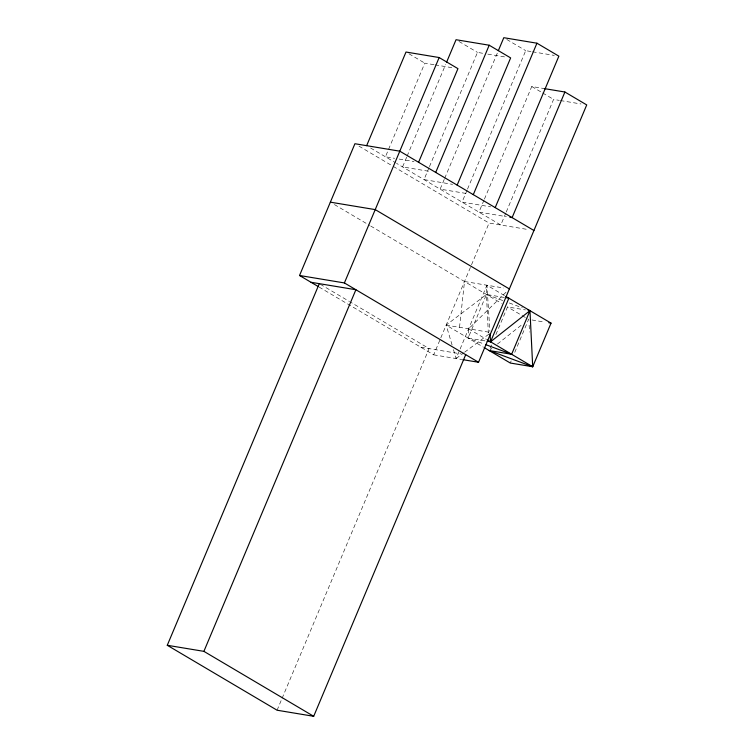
<?xml version="1.0" encoding="UTF-8"?>
<svg xmlns="http://www.w3.org/2000/svg" width="754" height="754" viewBox="0 0 754 754"><rect width="100%" height="100%" fill="white"/><g stroke="black" fill="none" stroke-linecap="round" stroke-linejoin="round"><path stroke-width="0.57" stroke-dasharray="3.77 2.83" d="M506.038 292.203L468.602 328.829L468.111 338.084L484.436 344.154M459.516 327.321L464.502 281.496L503.757 288.009M433.946 64.674L424.804 63.148L385.435 156.794L394.587 158.312M406.651 157.218L402.57 166.926L431.147 171.667M407.103 156.144L445.623 64.514M428.998 167.746L424.012 179.603L452.589 184.353M429.45 166.672L477.489 52.403L483.201 53.355M444.229 179.405L440.138 189.141L468.715 193.882M444.681 178.321L497.433 52.846M467.056 190.206L462.051 202.1L490.628 206.85M467.508 189.122L525.708 50.659L531.429 51.611M483.974 200.196L478.96 212.11L506.396 216.662M484.426 199.113L531.759 86.512L544.331 88.604M277.086 710.221L281.647 699.363M282.109 698.279L429.092 348.602L350.516 302.128M319.093 287.057L433.682 354.832L440.374 338.904M440.817 337.839L489.063 223.061L528.215 229.565M505.783 213.099L500.779 225.012L396.529 163.345M506.245 212.015L553.577 99.415L559.289 100.367M453.456 349.63L456.113 358.546L459.676 350.054M460.128 348.998L486.933 285.219L504.888 295.841M490.091 348.423L491.881 344.173M495.906 334.597L507.527 306.944L525.472 309.922M510.279 363.023L511.174 360.893M514.746 352.382L528.611 319.413L507.527 306.944M490.109 349.828L491.947 348.376M497.442 344.031L522.192 324.484M456.113 358.546L463.663 352.929M464.605 352.222L490.091 333.249M532.569 51.8L554.294 55.4M487.772 54.109L506.066 57.144M435.086 64.863L454.521 68.086M560.429 100.555L581.004 103.967M399.158 159.066L414.012 161.535M504.388 297.453L486.443 294.475L446.17 325.106L452.136 345.172M531.975 319.969L544.313 322.024M488.79 332.175L446.17 325.106L483.173 346.991M484.935 340.874L468.111 338.084L486.443 294.475L486.933 285.219L489.883 331.411M420.845 347.236L461.128 353.918M433.682 354.832L461.721 359.479M502.758 300.544L486.443 294.475L488.338 333.023M509.289 302.976L522.343 307.83M506.782 39.472L525.708 50.659M458.969 41.451L477.489 52.403M531.759 86.512L541.674 92.374M542.663 92.968L553.577 99.415M408.97 53.788L424.804 63.148M370.6 148.01L395.52 162.751M358.961 146.116L392.24 165.805M393.249 166.398L489.063 223.061M334.399 204.551L369.696 225.427M370.704 226.021L501.504 303.381M468.602 328.829L486.556 339.441M320.299 284.258L349.507 301.534M529.11 325.191L529.713 332.109"/><path stroke-width="1.13" d="M318.084 286.463L299.536 275.493L354.927 143.731L399.79 151.177L533.926 230.507M366.642 145.673L406.001 52.035L439.148 57.54L457.951 68.652L418.593 162.289M465.708 354.682L313.692 716.3L277.086 710.221L167.275 645.283L319.291 283.664M299.536 275.493L344.399 282.938L439.148 57.54M446.528 62.356L456.047 39.717L489.195 45.221L510.637 57.907L457.16 185.107M167.275 645.283L203.891 651.352L355.897 289.734L311.034 282.288M435.718 172.421L489.195 45.221M498.337 50.678L503.795 37.7L536.942 43.204L558.865 56.164L495.199 207.604M473.286 194.645L536.942 43.204M462.843 359.667L478.545 362.269L586.725 104.919L564.906 92.016L512.117 217.604L509.827 217.227M505.887 296.426L551.042 323.136L532.71 366.746L489.195 350.553L511.627 354.276L529.958 310.667L527.781 309.856M544.331 88.604L564.906 92.016M330.365 202.166L375.228 209.612L509.365 288.942M506.631 297.83L508.875 298.198L490.543 341.807L487.178 341.242M548.799 322.769L551.042 323.136M490.025 333.72L490.543 341.807L529.958 310.667L532.71 366.746L510.279 363.023L484.181 347.585M485.519 344.559L511.627 354.276M487.555 340.035L532.71 366.746M344.399 282.938L478.545 362.269M203.891 651.352L313.692 716.3"/></g></svg>
